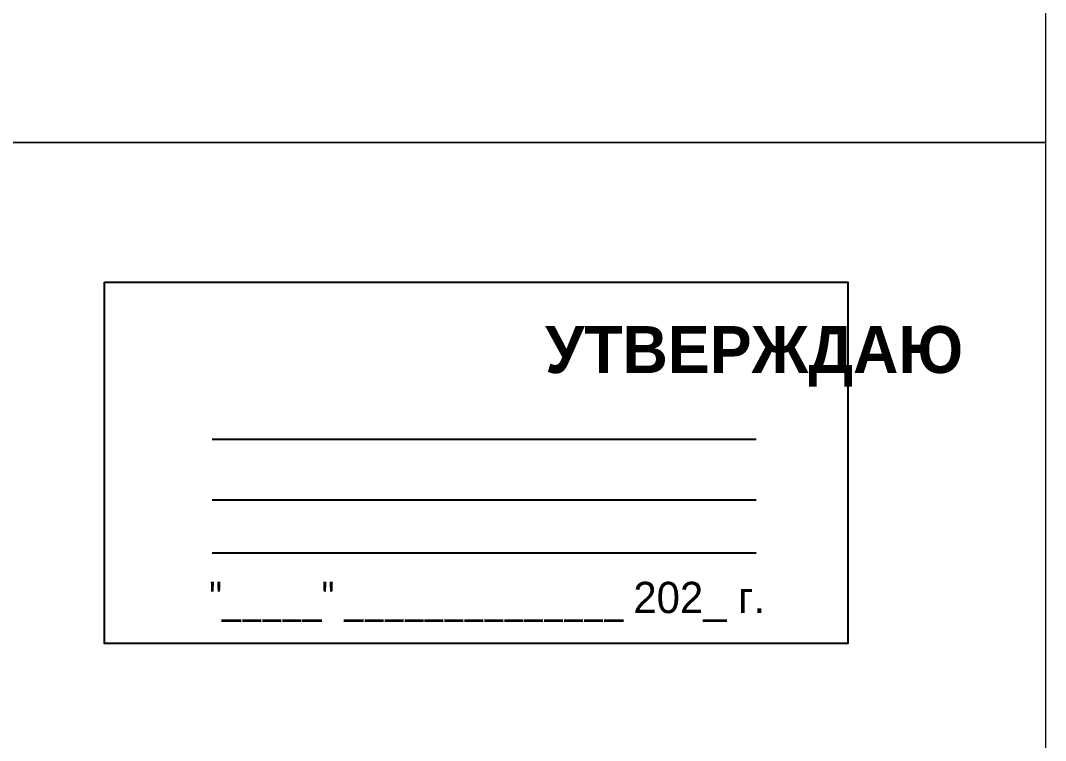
# Model space of a CAD drawing. Header units: millimetres. Extents: x 13810 to 67229, y 12374 to 21950.
# Drawn here: x 24006 to 24137, y 15259.1 to 15351.2 of the extents above; entities that cross this region are included whole.
import ezdxf

# ---------------------------------------------------------------- set-up
doc = ezdxf.new("R2010")
doc.units = ezdxf.units.MM
doc.styles.add('обычный', font='arial.ttf')

msp = doc.modelspace()

# ---------------------------------------------------------------- linework, layer by layer
at = {"color": 126, "lineweight": 0, "true_color": 0x008754}
for points in [[(23537.02, 15730.63), (24137.02, 15730.63), (24137.02, 15335.63), (23537.02, 15335.63)], [(23537.02, 15335.63), (24137.02, 15335.63), (24137.02, 14940.63), (23537.02, 14940.63)]]:
    msp.add_lwpolyline(points, close=True, dxfattribs=at)
msp.add_lwpolyline([(24016.74, 15317.73), (24111.74, 15317.73), (24111.74, 15271.52), (24016.74, 15271.52)], close=True)
for points in [[(24030.49, 15297.68), (24100.02, 15297.68)], [(24030.49, 15289.92), (24100.02, 15289.92)], [(24030.49, 15283.13), (24100.02, 15283.13)]]:
    msp.add_lwpolyline(points)

# ---------------------------------------------------------------- texts
at = {"lineweight": 0, "attachment_point": 5, "style": 'обычный'}
for s, insert, char_height, width in [('\\pi-18,l18,t18;{\\fProxima Nova Rg|b1|i0|c204|p2;УТВЕРЖДАЮ\\H1.1997x; }', (24099.78, 15308.26), 6, 126.6484), ('{\\fArial Narrow|b0|i0|c204|p34;"_____" ______________ \\fProxima Nova Rg|b0|i0|c204|p2;202_ г. }', (24065.65, 15276.85), 4, 78.6503)]:
    msp.add_mtext(s, dxfattribs=dict(at, insert=insert, char_height=char_height, width=width))

doc.saveas('drawing.dxf')
